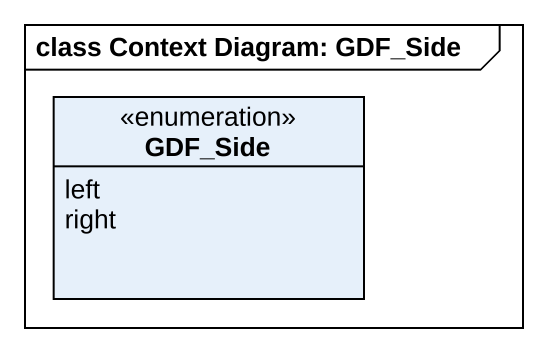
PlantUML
@startuml
mainframe class Context Diagram: GDF_Side
hide circle
hide empty members
enum GDF_Side {
  left
  right
}
@enduml
